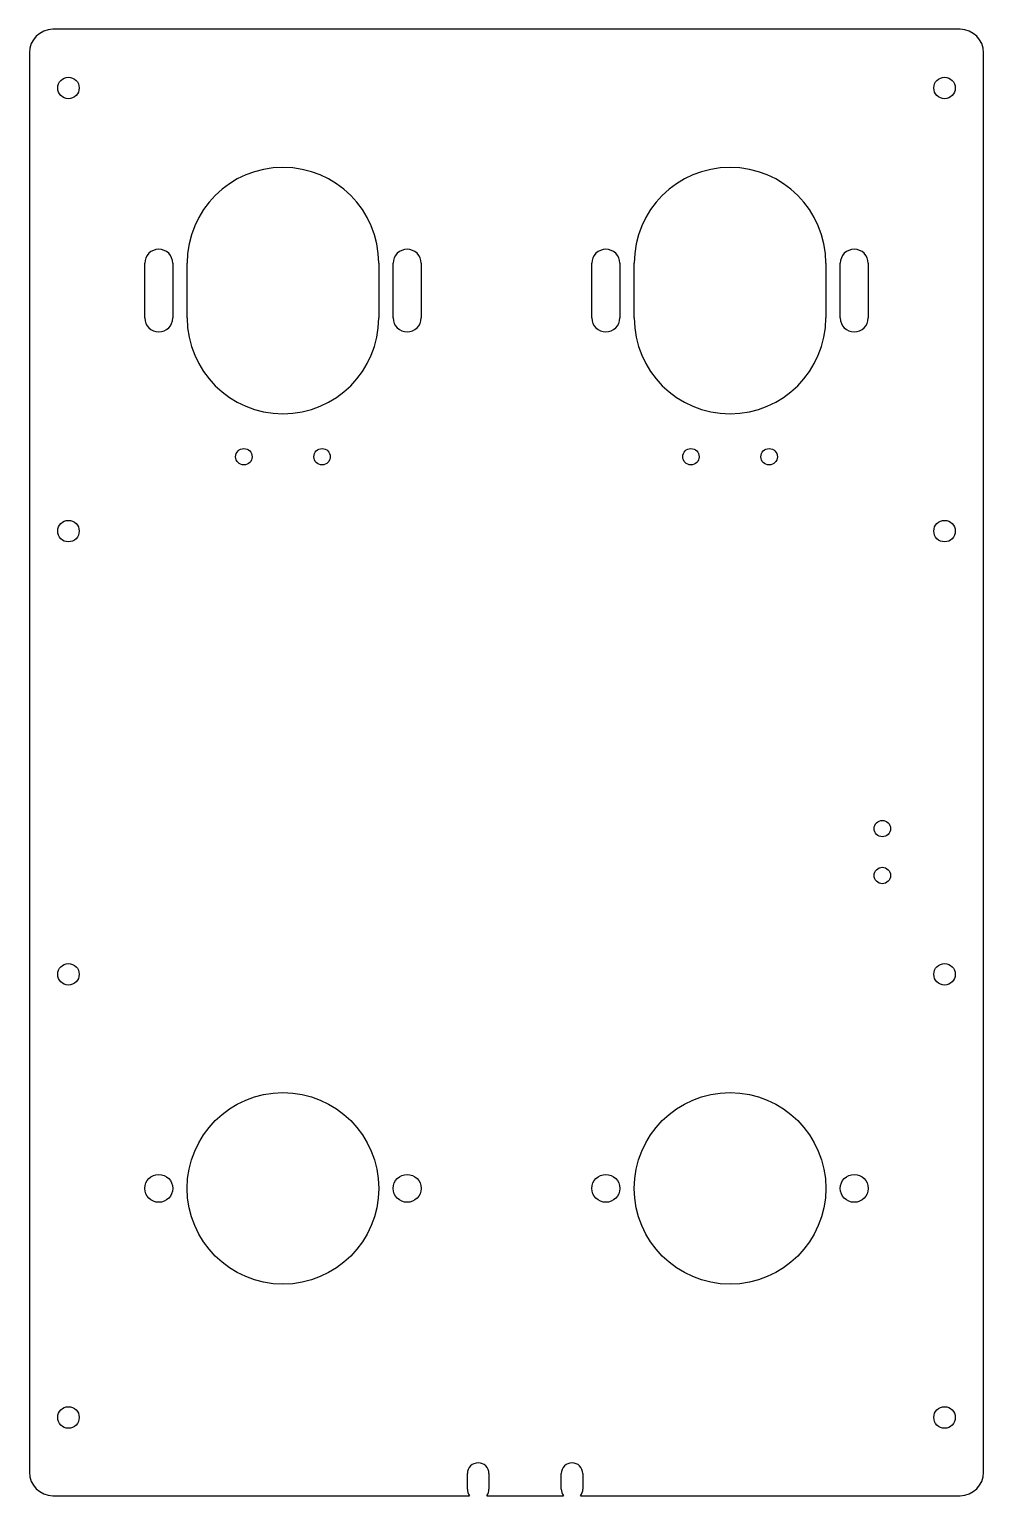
# Model space of a CAD drawing. Header units: millimetres. Extents: x -122 to 122, y 315 to 690.
import ezdxf

# ---------------------------------------------------------------- set-up
doc = ezdxf.new("R2010")
doc.units = ezdxf.units.MM

msp = doc.modelspace()

# ---------------------------------------------------------------- linework, layer by layer
for p, q in [((116, 690, -3.17), (-116, 690, -3.17)), ((-122, 684, -3.17), (-122, 321, -3.17)), ((122, 321, -3.17), (122, 684, -3.17)), ((-92.48, 616.19, -3.17), (-92.48, 630.19, -3.17)), ((-85.33, 630.19, -3.17), (-85.33, 616.19, -3.17)), ((-81.65, 616.19, -3.17), (-81.65, 630.19, -3.17)), ((-32.65, 630.19, -3.17), (-32.65, 616.19, -3.17)), ((-28.98, 616.19, -3.17), (-28.98, 630.19, -3.17)), ((-21.83, 630.19, -3.17), (-21.83, 616.19, -3.17)), ((21.83, 616.19, -3.17), (21.83, 630.19, -3.17)), ((28.98, 630.19, -3.17), (28.98, 616.19, -3.17)), ((32.65, 616.19, -3.17), (32.65, 630.19, -3.17)), ((81.65, 630.19, -3.17), (81.65, 616.19, -3.17)), ((85.33, 616.19, -3.17), (85.33, 630.19, -3.17)), ((92.48, 630.19, -3.17), (92.48, 616.19, -3.17)), ((-9.99, 316.65, -3.17), (-9.99, 320.65, -3.17)), ((-4.49, 320.65, -3.17), (-4.49, 316.65, -3.17)), ((14.01, 316.65, -3.17), (14.01, 320.65, -3.17)), ((19.51, 320.65, -3.17), (19.51, 316.65, -3.17)), ((-116, 315, -3.17), (-9.44, 315, -3.17)), ((-5.04, 315, -3.17), (14.56, 315, -3.17)), ((18.96, 315, -3.17), (116, 315, -3.17))]:
    msp.add_line(p, q)
for centre, radius in [((-112, 675, -3.17), 2.75), ((112, 675, -3.17), 2.75), ((-67.15, 580.69, -3.17), 2.1), ((-47.15, 580.69, -3.17), 2.1), ((47.15, 580.69, -3.17), 2.1), ((67.15, 580.69, -3.17), 2.1), ((-112, 561.67, -3.17), 2.75), ((112, 561.67, -3.17), 2.75), ((96.09, 485.6, -3.17), 2.1), ((96.09, 473.6, -3.17), 2.1), ((-112, 448.33, -3.17), 2.75), ((112, 448.33, -3.17), 2.75), ((-57.15, 393.59, -3.17), 24.5), ((57.15, 393.59, -3.17), 24.5), ((-88.9, 393.59, -3.17), 3.57), ((-25.4, 393.59, -3.17), 3.57), ((25.4, 393.59, -3.17), 3.57), ((88.9, 393.59, -3.17), 3.57), ((-112, 335, -3.17), 2.75), ((112, 335, -3.17), 2.75)]:
    msp.add_circle(centre, radius)
for centre, radius, start, end in [((-116, 684, -3.17), 6, 90, 180), ((116, 684, -3.17), 6, 0, 90), ((-57.15, 630.19, -3.17), 24.5, 0, 180), ((57.15, 630.19, -3.17), 24.5, 0, 180), ((-88.9, 630.19, -3.17), 3.57, 0, 180), ((-25.4, 630.19, -3.17), 3.57, 0, 180), ((25.4, 630.19, -3.17), 3.57, 0, 180), ((88.9, 630.19, -3.17), 3.57, 0, 180), ((-88.9, 616.19, -3.17), 3.57, 180, 360), ((-57.15, 616.19, -3.17), 24.5, 180, 360), ((-25.4, 616.19, -3.17), 3.57, 180, 360), ((25.4, 616.19, -3.17), 3.57, 180, 360), ((57.15, 616.19, -3.17), 24.5, 180, 360), ((88.9, 616.19, -3.17), 3.57, 180, 360), ((-7.24, 320.65, -3.17), 2.75, 0, 180), ((16.76, 320.65, -3.17), 2.75, 0, 180), ((-116, 321, -3.17), 6, 180, 270), ((116, 321, -3.17), 6, -90, 0), ((-7.24, 316.65, -3.17), 2.75, 180, 216.8699), ((-7.24, 316.65, -3.17), 2.75, 323.1301, 360), ((16.76, 316.65, -3.17), 2.75, 180, 216.8699), ((16.76, 316.65, -3.17), 2.75, 323.1301, 360)]:
    msp.add_arc(centre, radius, start, end)

doc.saveas('drawing.dxf')
